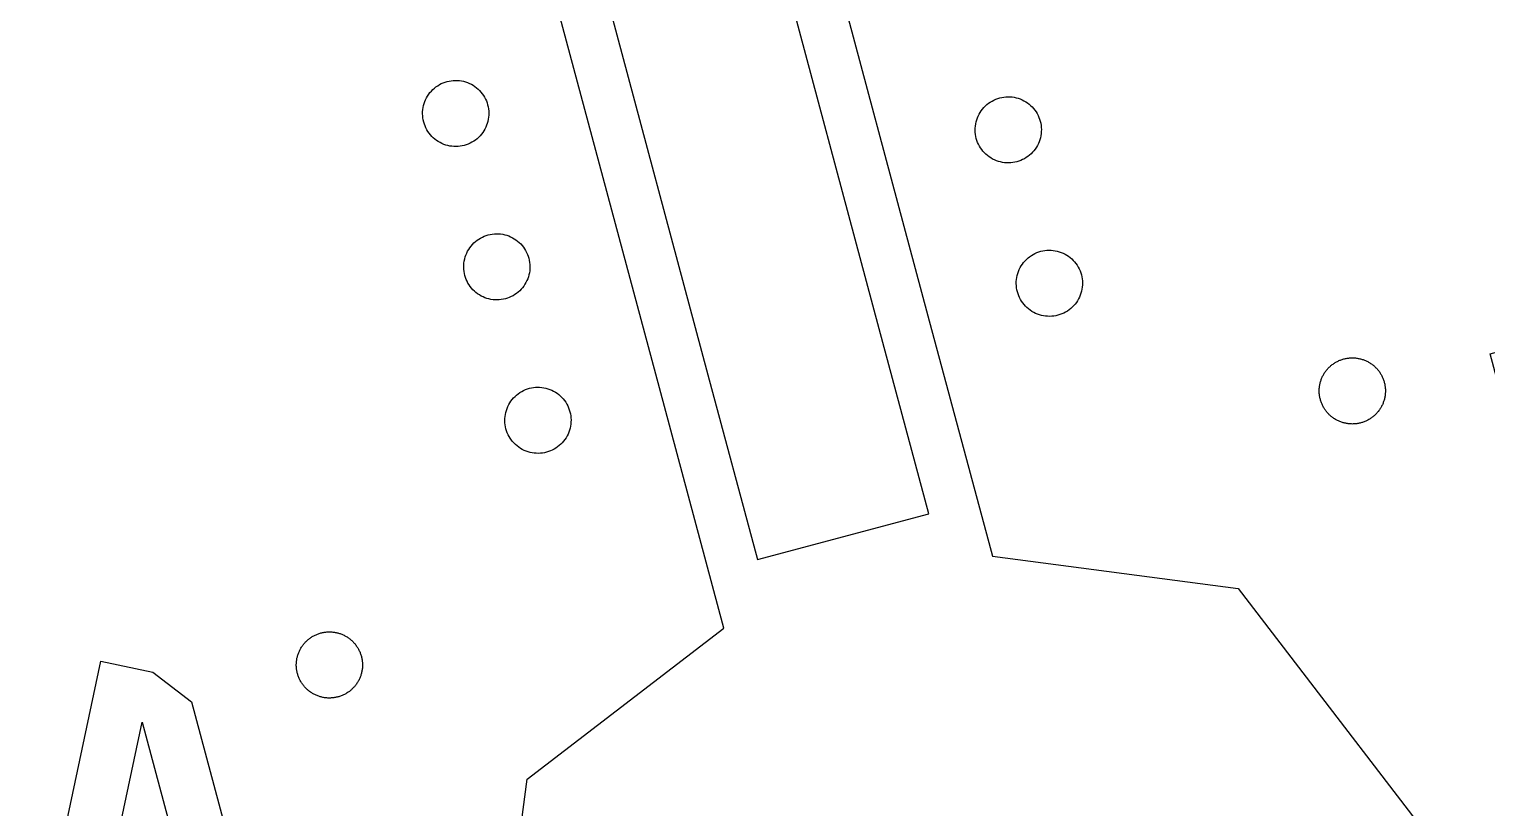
# Model space of a CAD drawing. Extents: x -16500 to 16500, y -16500 to 38576.
# Drawn here: x -478 to 5028, y -10717 to -7775 of the extents above; entities that cross this region are included whole.
import ezdxf

# ---------------------------------------------------------------- set-up
doc = ezdxf.new("R2010")
doc.units = 0
doc.header["$MEASUREMENT"] = 0
doc.layers.add('Top', color=1, linetype='Continuous')
doc.layers.add('Vias', color=60, linetype='Continuous')

msp = doc.modelspace()

# ---------------------------------------------------------------- linework, layer by layer
at = {"layer": 'Top', "linetype": 'Continuous'}
for points in [[(-996.153, -14839.727), (-50.907, -10392.695), (1169.063, -14945.686), (6460.405, -13527.876), (5291.342, -9164.874), (8626.703, -12500.234), (12500.234, -8626.703), (9290.552, -5417.022), (13700.786, -6354.446), (14839.726, -996.153), (10392.694, -50.907), (14945.686, 1169.063), (13527.876, 6460.405), (9164.874, 5291.342), (12500.234, 8626.703), (8626.703, 12500.234), (5417.018, 9290.548), (6354.411, 13700.848), (996.107, 14839.735), (50.906, 10392.699), (-1169.063, 14945.686)], [(-1150.2, -14602.515), (-206.489, -10162.703), (-10.859, -10204.285), (135.705, -10316.4), (1310.485, -14700.737), (6215.456, -13386.454), (5040.676, -9002.117), (5233.862, -8950.353), (5417.145, -9007.834), (8626.703, -12217.392), (12217.391, -8626.703), (9007.833, -5417.146), (9106.927, -5173.523), (13546.739, -6117.234), (14602.514, -1150.2), (10162.702, -206.489), (10204.285, -10.86), (10316.4, 135.705), (14700.737, 1310.485)]]:
    msp.add_lwpolyline(points, dxfattribs=at)
at = {"layer": 'Top'}
for points in [[(2524.658, -7393.705), (2916.976, -8857.855), (3160.385, -9766.272), (4088.829, -9888.504), (5004.839, -11082.272)], [(2086.279, -9080.44), (2273.406, -9778.804), (2920.576, -9605.395), (2733.45, -8907.031), (2341.132, -7442.881)], [(1693.962, -7616.29), (2086.28, -9080.439)], [(1206.819, -12099.948), (1403.223, -10608.11), (2146.163, -10038.032), (1902.754, -9129.615), (1510.436, -7665.465)]]:
    msp.add_lwpolyline(points, dxfattribs=at)
at = {"layer": 'Vias'}
for points in [[(1134.665, -8218.436), (1126.814, -8218.272), (1118.989, -8217.615), (1111.221, -8216.467), (1103.539, -8214.835), (1095.976, -8212.723), (1088.56, -8210.141), (1081.321, -8207.098), (1074.287, -8203.606), (1067.487, -8199.68), (1060.946, -8195.334), (1054.691, -8190.586), (1048.747, -8185.455), (1043.136, -8179.961), (1037.882, -8174.125), (1033.004, -8167.971), (1028.522, -8161.523), (1024.454, -8154.806), (1020.816, -8147.847), (1017.622, -8140.673), (1014.885, -8133.313), (1012.615, -8125.795), (1010.822, -8118.15), (1009.513, -8110.407), (1008.692, -8102.598), (1008.363, -8094.752), (1008.527, -8086.901), (1009.185, -8079.076), (1010.332, -8071.307), (1011.964, -8063.626), (1014.076, -8056.063), (1016.659, -8048.647), (1019.702, -8041.408), (1023.193, -8034.374), (1027.12, -8027.574), (1031.465, -8021.033), (1036.213, -8014.778), (1041.344, -8008.834), (1046.838, -8003.223), (1052.674, -7997.969), (1058.828, -7993.091), (1065.276, -7988.609), (1071.993, -7984.541), (1078.952, -7980.903), (1086.126, -7977.709), (1093.486, -7974.972), (1101.004, -7972.702), (1108.649, -7970.909), (1116.392, -7969.6), (1124.201, -7968.779), (1132.047, -7968.45), (1139.898, -7968.614), (1147.723, -7969.271), (1155.492, -7970.419), (1163.173, -7972.051), (1170.736, -7974.163), (1178.152, -7976.745), (1185.391, -7979.789), (1192.425, -7983.28), (1199.226, -7987.206), (1205.766, -7991.552), (1212.021, -7996.3), (1217.966, -8001.431), (1223.576, -8006.925), (1228.831, -8012.761), (1233.708, -8018.915), (1238.19, -8025.363), (1242.258, -8032.08), (1245.896, -8039.039), (1249.09, -8046.213), (1251.827, -8053.573), (1254.097, -8061.091), (1255.89, -8068.736), (1257.2, -8076.479), (1258.02, -8084.288), (1258.349, -8092.134), (1258.185, -8099.985), (1257.528, -8107.81), (1256.381, -8115.579), (1254.748, -8123.26), (1252.636, -8130.823), (1250.054, -8138.239), (1247.011, -8145.478), (1243.519, -8152.512), (1239.593, -8159.313), (1235.247, -8165.853), (1230.499, -8172.108), (1225.368, -8178.053), (1219.874, -8183.663), (1214.038, -8188.918), (1207.884, -8193.795), (1201.436, -8198.277), (1194.719, -8202.345), (1187.76, -8205.983), (1180.586, -8209.177), (1173.226, -8211.914), (1165.709, -8214.184), (1158.063, -8215.977), (1150.321, -8217.287), (1142.511, -8218.107)], [(3221.809, -8280.354), (3213.958, -8280.19), (3206.133, -8279.533), (3198.364, -8278.385), (3190.683, -8276.753), (3183.12, -8274.641), (3175.704, -8272.059), (3168.465, -8269.015), (3161.431, -8265.524), (3154.63, -8261.598), (3148.09, -8257.252), (3141.835, -8252.504), (3135.89, -8247.373), (3130.28, -8241.879), (3125.025, -8236.043), (3120.148, -8229.889), (3115.666, -8223.441), (3111.598, -8216.724), (3107.96, -8209.765), (3104.766, -8202.591), (3102.029, -8195.231), (3099.759, -8187.713), (3097.966, -8180.068), (3096.656, -8172.325), (3095.836, -8164.516), (3095.507, -8156.67), (3095.671, -8148.819), (3096.328, -8140.994), (3097.475, -8133.225), (3099.108, -8125.544), (3101.22, -8117.981), (3103.802, -8110.565), (3106.845, -8103.326), (3110.337, -8096.292), (3114.263, -8089.491), (3118.609, -8082.951), (3123.357, -8076.696), (3128.488, -8070.751), (3133.982, -8065.141), (3139.818, -8059.886), (3145.972, -8055.009), (3152.42, -8050.527), (3159.137, -8046.459), (3166.096, -8042.821), (3173.27, -8039.627), (3180.63, -8036.89), (3188.147, -8034.62), (3195.793, -8032.827), (3203.535, -8031.517), (3211.345, -8030.697), (3219.191, -8030.368), (3227.042, -8030.532), (3234.867, -8031.189), (3242.635, -8032.337), (3250.317, -8033.969), (3257.88, -8036.081), (3265.296, -8038.663), (3272.535, -8041.706), (3279.569, -8045.198), (3286.369, -8049.124), (3292.91, -8053.47), (3299.165, -8058.218), (3305.109, -8063.349), (3310.72, -8068.843), (3315.974, -8074.679), (3320.852, -8080.833), (3325.334, -8087.281), (3329.402, -8093.998), (3333.04, -8100.957), (3336.234, -8108.131), (3338.971, -8115.491), (3341.241, -8123.009), (3343.034, -8130.654), (3344.343, -8138.397), (3345.164, -8146.206), (3345.493, -8154.052), (3345.329, -8161.903), (3344.671, -8169.728), (3343.524, -8177.497), (3341.892, -8185.178), (3339.78, -8192.741), (3337.197, -8200.157), (3334.154, -8207.396), (3330.663, -8214.43), (3326.736, -8221.23), (3322.391, -8227.771), (3317.643, -8234.026), (3312.512, -8239.97), (3307.018, -8245.581), (3301.182, -8250.835), (3295.028, -8255.713), (3288.58, -8260.195), (3281.863, -8264.263), (3274.904, -8267.901), (3267.73, -8271.095), (3260.37, -8273.832), (3252.852, -8276.102), (3245.207, -8277.895), (3237.464, -8279.204), (3229.655, -8280.025)], [(1289.957, -8797.992), (1282.106, -8797.828), (1274.281, -8797.171), (1266.513, -8796.023), (1258.831, -8794.391), (1251.268, -8792.279), (1243.852, -8789.697), (1236.613, -8786.654), (1229.579, -8783.162), (1222.779, -8779.236), (1216.238, -8774.89), (1209.983, -8770.142), (1204.039, -8765.011), (1198.428, -8759.517), (1193.174, -8753.681), (1188.296, -8747.527), (1183.814, -8741.079), (1179.746, -8734.362), (1176.108, -8727.403), (1172.914, -8720.229), (1170.177, -8712.869), (1167.907, -8705.351), (1166.114, -8697.706), (1164.805, -8689.963), (1163.984, -8682.154), (1163.655, -8674.308), (1163.819, -8666.457), (1164.477, -8658.632), (1165.624, -8650.863), (1167.256, -8643.182), (1169.368, -8635.619), (1171.951, -8628.203), (1174.994, -8620.964), (1178.485, -8613.93), (1182.412, -8607.13), (1186.757, -8600.589), (1191.505, -8594.334), (1196.636, -8588.39), (1202.13, -8582.779), (1207.966, -8577.525), (1214.12, -8572.647), (1220.568, -8568.165), (1227.285, -8564.097), (1234.244, -8560.459), (1241.418, -8557.265), (1248.778, -8554.528), (1256.296, -8552.258), (1263.941, -8550.465), (1271.684, -8549.156), (1279.493, -8548.335), (1287.339, -8548.006), (1295.19, -8548.17), (1303.015, -8548.827), (1310.784, -8549.975), (1318.465, -8551.607), (1326.028, -8553.719), (1333.444, -8556.301), (1340.683, -8559.345), (1347.717, -8562.836), (1354.518, -8566.762), (1361.058, -8571.108), (1367.313, -8575.856), (1373.258, -8580.987), (1378.868, -8586.481), (1384.123, -8592.317), (1389, -8598.471), (1393.482, -8604.919), (1397.55, -8611.636), (1401.188, -8618.595), (1404.382, -8625.769), (1407.119, -8633.129), (1409.389, -8640.647), (1411.182, -8648.292), (1412.492, -8656.035), (1413.312, -8663.844), (1413.641, -8671.69), (1413.477, -8679.541), (1412.82, -8687.366), (1411.673, -8695.135), (1410.04, -8702.816), (1407.928, -8710.379), (1405.346, -8717.795), (1402.303, -8725.034), (1398.811, -8732.068), (1394.885, -8738.869), (1390.539, -8745.409), (1385.791, -8751.664), (1380.66, -8757.609), (1375.166, -8763.219), (1369.33, -8768.474), (1363.176, -8773.351), (1356.728, -8777.833), (1350.011, -8781.901), (1343.052, -8785.539), (1335.878, -8788.733), (1328.518, -8791.47), (1321.001, -8793.74), (1313.355, -8795.533), (1305.613, -8796.843), (1297.803, -8797.663)], [(3377.1, -8859.909), (3369.249, -8859.745), (3361.424, -8859.088), (3353.655, -8857.94), (3345.974, -8856.308), (3338.411, -8854.196), (3330.995, -8851.614), (3323.756, -8848.57), (3316.722, -8845.079), (3309.921, -8841.153), (3303.381, -8836.807), (3297.126, -8832.059), (3291.181, -8826.928), (3285.571, -8821.434), (3280.316, -8815.598), (3275.439, -8809.444), (3270.957, -8802.996), (3266.889, -8796.279), (3263.251, -8789.32), (3260.057, -8782.146), (3257.32, -8774.786), (3255.05, -8767.268), (3253.257, -8759.623), (3251.947, -8751.88), (3251.127, -8744.071), (3250.798, -8736.225), (3250.962, -8728.374), (3251.619, -8720.549), (3252.766, -8712.78), (3254.399, -8705.099), (3256.511, -8697.536), (3259.093, -8690.12), (3262.136, -8682.881), (3265.628, -8675.847), (3269.554, -8669.046), (3273.9, -8662.506), (3278.648, -8656.251), (3283.779, -8650.306), (3289.273, -8644.696), (3295.109, -8639.441), (3301.263, -8634.564), (3307.711, -8630.082), (3314.428, -8626.014), (3321.387, -8622.376), (3328.561, -8619.182), (3335.921, -8616.445), (3343.438, -8614.175), (3351.084, -8612.382), (3358.826, -8611.072), (3366.636, -8610.252), (3374.482, -8609.923), (3382.333, -8610.087), (3390.158, -8610.744), (3397.926, -8611.892), (3405.608, -8613.524), (3413.171, -8615.636), (3420.587, -8618.218), (3427.826, -8621.261), (3434.86, -8624.753), (3441.66, -8628.679), (3448.201, -8633.025), (3454.456, -8637.773), (3460.4, -8642.904), (3466.011, -8648.398), (3471.265, -8654.234), (3476.143, -8660.388), (3480.625, -8666.836), (3484.693, -8673.553), (3488.331, -8680.512), (3491.525, -8687.686), (3494.262, -8695.046), (3496.532, -8702.564), (3498.325, -8710.209), (3499.634, -8717.952), (3500.455, -8725.761), (3500.784, -8733.607), (3500.62, -8741.458), (3499.962, -8749.283), (3498.815, -8757.052), (3497.183, -8764.733), (3495.071, -8772.296), (3492.488, -8779.712), (3489.445, -8786.951), (3485.954, -8793.985), (3482.027, -8800.785), (3477.682, -8807.326), (3472.934, -8813.581), (3467.803, -8819.525), (3462.309, -8825.136), (3456.473, -8830.39), (3450.319, -8835.268), (3443.871, -8839.75), (3437.154, -8843.818), (3430.195, -8847.456), (3423.021, -8850.65), (3415.661, -8853.387), (3408.143, -8855.657), (3400.498, -8857.45), (3392.755, -8858.759), (3384.946, -8859.58)], [(4520.579, -9266.619), (4517.36, -9266.591), (4514.144, -9266.481), (4510.931, -9266.288), (4507.724, -9266.012), (4504.525, -9265.653), (4501.336, -9265.213), (4498.16, -9264.69), (4494.999, -9264.086), (4491.854, -9263.4), (4488.728, -9262.634), (4485.622, -9261.788), (4482.54, -9260.862), (4479.482, -9259.857), (4476.451, -9258.773), (4473.449, -9257.612), (4470.478, -9256.374), (4467.54, -9255.059), (4464.636, -9253.67), (4461.77, -9252.206), (4458.942, -9250.669), (4456.154, -9249.06), (4453.409, -9247.379), (4450.708, -9245.628), (4448.053, -9243.809), (4445.446, -9241.921), (4442.888, -9239.967), (4440.381, -9237.948), (4437.927, -9235.865), (4435.528, -9233.719), (4433.185, -9231.513), (4430.899, -9229.247), (4428.672, -9226.922), (4426.506, -9224.541), (4424.402, -9222.106), (4422.361, -9219.616), (4420.386, -9217.075), (4418.476, -9214.484), (4416.633, -9211.845), (4414.86, -9209.159), (4413.155, -9206.429), (4411.522, -9203.655), (4409.961, -9200.84), (4408.473, -9197.986), (4407.058, -9195.095), (4405.719, -9192.168), (4404.455, -9189.208), (4403.268, -9186.216), (4402.159, -9183.194), (4401.127, -9180.145), (4400.175, -9177.071), (4399.302, -9173.973), (4398.509, -9170.853), (4397.796, -9167.714), (4397.165, -9164.558), (4396.615, -9161.386), (4396.147, -9158.202), (4395.761, -9155.006), (4395.458, -9151.802), (4395.237, -9148.591), (4395.099, -9145.375), (4395.044, -9142.157), (4395.071, -9138.938), (4395.182, -9135.721), (4395.375, -9132.508), (4395.651, -9129.301), (4396.009, -9126.103), (4396.45, -9122.914), (4396.973, -9119.738), (4397.577, -9116.577), (4398.262, -9113.432), (4399.029, -9110.305), (4399.875, -9107.2), (4400.801, -9104.117), (4401.806, -9101.06), (4402.89, -9098.029), (4404.051, -9095.027), (4405.289, -9092.056), (4406.603, -9089.117), (4407.993, -9086.214), (4409.457, -9083.347), (4410.994, -9080.519), (4412.603, -9077.732), (4414.284, -9074.987), (4416.034, -9072.286), (4417.854, -9069.631), (4419.742, -9067.023), (4421.696, -9064.465), (4423.715, -9061.959), (4425.798, -9059.505), (4427.943, -9057.106), (4430.15, -9054.762), (4432.416, -9052.476), (4434.74, -9050.25), (4437.121, -9048.084), (4439.557, -9045.98), (4442.046, -9043.939), (4444.587, -9041.963), (4447.178, -9040.053), (4449.818, -9038.211), (4452.503, -9036.437), (4455.234, -9034.733), (4458.008, -9033.1), (4460.822, -9031.539), (4463.676, -9030.05), (4466.568, -9028.636), (4469.495, -9027.297), (4472.455, -9026.033), (4475.447, -9024.846), (4478.468, -9023.736), (4481.517, -9022.705), (4484.592, -9021.753), (4487.69, -9020.88), (4490.81, -9020.087), (4493.949, -9019.374), (4497.105, -9018.743), (4500.276, -9018.193), (4503.461, -9017.725), (4506.656, -9017.339), (4509.861, -9017.036), (4513.072, -9016.815), (4516.288, -9016.677), (4519.506, -9016.621), (4522.725, -9016.649), (4525.942, -9016.76), (4529.155, -9016.953), (4532.361, -9017.229), (4535.56, -9017.587), (4538.749, -9018.028), (4541.925, -9018.55), (4545.086, -9019.155), (4548.231, -9019.84), (4551.357, -9020.606), (4554.463, -9021.453), (4557.546, -9022.379), (4560.603, -9023.384), (4563.634, -9024.467), (4566.636, -9025.629), (4569.607, -9026.867), (4572.545, -9028.181), (4575.449, -9029.571), (4578.316, -9031.034), (4581.144, -9032.571), (4583.931, -9034.181), (4586.676, -9035.861), (4589.377, -9037.612), (4592.032, -9039.432), (4594.64, -9041.319), (4597.197, -9043.273), (4599.704, -9045.292), (4602.158, -9047.375), (4604.557, -9049.521), (4606.901, -9051.728), (4609.186, -9053.994), (4611.413, -9056.318), (4613.579, -9058.699), (4615.683, -9061.135), (4617.724, -9063.624), (4619.7, -9066.165), (4621.609, -9068.756), (4623.452, -9071.395), (4625.226, -9074.081), (4626.93, -9076.812), (4628.563, -9079.585), (4630.124, -9082.4), (4631.613, -9085.254), (4633.027, -9088.146), (4634.366, -9091.072), (4635.63, -9094.033), (4636.817, -9097.025), (4637.926, -9100.046), (4638.958, -9103.095), (4639.91, -9106.17), (4640.783, -9109.268), (4641.576, -9112.387), (4642.289, -9115.526), (4642.92, -9118.683), (4643.47, -9121.854), (4643.938, -9125.039), (4644.324, -9128.234), (4644.627, -9131.439), (4644.848, -9134.65), (4644.986, -9137.866), (4645.041, -9141.084), (4645.014, -9144.302), (4644.903, -9147.519), (4644.71, -9150.732), (4644.434, -9153.939), (4644.076, -9157.138), (4643.635, -9160.326), (4643.112, -9163.502), (4642.508, -9166.664), (4641.823, -9169.809), (4641.057, -9172.935), (4640.21, -9176.041), (4639.284, -9179.123), (4638.279, -9182.181), (4637.195, -9185.212), (4636.034, -9188.214), (4634.796, -9191.185), (4633.482, -9194.123), (4632.092, -9197.027), (4630.629, -9199.893), (4629.091, -9202.721), (4627.482, -9205.509), (4625.801, -9208.254), (4624.051, -9210.955), (4622.231, -9213.61), (4620.344, -9216.217), (4618.39, -9218.775), (4616.37, -9221.282), (4614.287, -9223.736), (4612.142, -9226.135), (4609.935, -9228.478), (4607.669, -9230.764), (4605.345, -9232.991), (4602.964, -9235.157), (4600.528, -9237.261), (4598.039, -9239.301), (4595.498, -9241.277), (4592.907, -9243.187), (4590.267, -9245.029), (4587.582, -9246.803), (4584.851, -9248.507), (4582.077, -9250.141), (4579.263, -9251.702), (4576.409, -9253.19), (4573.517, -9254.605), (4570.59, -9255.944), (4567.63, -9257.208), (4564.638, -9258.395), (4561.617, -9259.504), (4558.568, -9260.535), (4555.493, -9261.488), (4552.395, -9262.361), (4549.275, -9263.154), (4546.136, -9263.866), (4542.98, -9264.498), (4539.809, -9265.048), (4536.624, -9265.516), (4533.429, -9265.901), (4530.224, -9266.205), (4527.013, -9266.426), (4523.797, -9266.564)], [(1445.248, -9377.547), (1437.397, -9377.383), (1429.572, -9376.726), (1421.804, -9375.578), (1414.122, -9373.946), (1406.559, -9371.834), (1399.143, -9369.252), (1391.904, -9366.209), (1384.87, -9362.717), (1378.07, -9358.791), (1371.529, -9354.445), (1365.274, -9349.697), (1359.33, -9344.566), (1353.719, -9339.072), (1348.465, -9333.236), (1343.587, -9327.082), (1339.105, -9320.634), (1335.037, -9313.917), (1331.399, -9306.958), (1328.205, -9299.784), (1325.468, -9292.424), (1323.198, -9284.906), (1321.405, -9277.261), (1320.096, -9269.518), (1319.275, -9261.709), (1318.946, -9253.863), (1319.11, -9246.012), (1319.768, -9238.187), (1320.915, -9230.418), (1322.547, -9222.737), (1324.659, -9215.174), (1327.242, -9207.758), (1330.285, -9200.519), (1333.776, -9193.485), (1337.703, -9186.685), (1342.048, -9180.144), (1346.796, -9173.889), (1351.927, -9167.945), (1357.421, -9162.334), (1363.257, -9157.08), (1369.411, -9152.202), (1375.859, -9147.72), (1382.576, -9143.652), (1389.535, -9140.014), (1396.709, -9136.82), (1404.069, -9134.083), (1411.587, -9131.813), (1419.232, -9130.02), (1426.975, -9128.711), (1434.784, -9127.89), (1442.63, -9127.561), (1450.481, -9127.725), (1458.306, -9128.382), (1466.075, -9129.53), (1473.756, -9131.162), (1481.319, -9133.274), (1488.735, -9135.856), (1495.974, -9138.9), (1503.008, -9142.391), (1509.809, -9146.317), (1516.349, -9150.663), (1522.604, -9155.411), (1528.549, -9160.542), (1534.159, -9166.036), (1539.414, -9171.872), (1544.291, -9178.026), (1548.773, -9184.474), (1552.841, -9191.191), (1556.479, -9198.15), (1559.673, -9205.324), (1562.41, -9212.684), (1564.68, -9220.202), (1566.473, -9227.847), (1567.783, -9235.59), (1568.603, -9243.399), (1568.932, -9251.245), (1568.768, -9259.096), (1568.111, -9266.921), (1566.964, -9274.69), (1565.331, -9282.371), (1563.219, -9289.934), (1560.637, -9297.35), (1557.594, -9304.589), (1554.102, -9311.623), (1550.176, -9318.424), (1545.83, -9324.964), (1541.082, -9331.219), (1535.951, -9337.164), (1530.457, -9342.774), (1524.621, -9348.029), (1518.467, -9352.906), (1512.019, -9357.388), (1505.302, -9361.456), (1498.343, -9365.094), (1491.169, -9368.288), (1483.809, -9371.025), (1476.292, -9373.295), (1468.646, -9375.088), (1460.904, -9376.398), (1453.094, -9377.218)], [(656.876, -10301.895), (653.657, -10301.868), (650.44, -10301.757), (647.227, -10301.564), (644.02, -10301.288), (640.822, -10300.93), (637.633, -10300.489), (634.457, -10299.966), (631.296, -10299.362), (628.151, -10298.677), (625.024, -10297.91), (621.919, -10297.064), (618.836, -10296.138), (615.779, -10295.133), (612.748, -10294.049), (609.746, -10292.888), (606.775, -10291.65), (603.836, -10290.336), (600.933, -10288.946), (598.066, -10287.482), (595.238, -10285.945), (592.451, -10284.336), (589.706, -10282.655), (587.005, -10280.905), (584.35, -10279.085), (581.742, -10277.197), (579.184, -10275.243), (576.678, -10273.224), (574.224, -10271.141), (571.825, -10268.996), (569.481, -10266.789), (567.195, -10264.523), (564.969, -10262.199), (562.803, -10259.818), (560.699, -10257.382), (558.658, -10254.893), (556.682, -10252.352), (554.772, -10249.761), (552.93, -10247.121), (551.156, -10244.436), (549.452, -10241.705), (547.819, -10238.931), (546.258, -10236.117), (544.769, -10233.263), (543.355, -10230.371), (542.016, -10227.444), (540.752, -10224.484), (539.565, -10221.492), (538.455, -10218.471), (537.424, -10215.422), (536.472, -10212.347), (535.599, -10209.249), (534.806, -10206.129), (534.093, -10202.99), (533.462, -10199.834), (532.912, -10196.663), (532.444, -10193.478), (532.058, -10190.283), (531.755, -10187.078), (531.534, -10183.867), (531.396, -10180.651), (531.34, -10177.433), (531.368, -10174.214), (531.479, -10170.997), (531.672, -10167.784), (531.948, -10164.578), (532.306, -10161.379), (532.747, -10158.19), (533.269, -10155.014), (533.874, -10151.853), (534.559, -10148.708), (535.325, -10145.582), (536.172, -10142.476), (537.098, -10139.393), (538.103, -10136.336), (539.186, -10133.305), (540.348, -10130.303), (541.586, -10127.332), (542.9, -10124.394), (544.29, -10121.49), (545.753, -10118.623), (547.29, -10115.795), (548.9, -10113.008), (550.58, -10110.263), (552.331, -10107.562), (554.151, -10104.907), (556.038, -10102.299), (557.992, -10099.742), (560.011, -10097.235), (562.094, -10094.781), (564.24, -10092.382), (566.447, -10090.038), (568.713, -10087.753), (571.037, -10085.526), (573.418, -10083.36), (575.854, -10081.256), (578.343, -10079.215), (580.884, -10077.239), (583.475, -10075.33), (586.114, -10073.487), (588.8, -10071.713), (591.531, -10070.009), (594.304, -10068.376), (597.119, -10066.815), (599.973, -10065.326), (602.865, -10063.912), (605.791, -10062.573), (608.752, -10061.309), (611.744, -10060.122), (614.765, -10059.013), (617.814, -10057.981), (620.889, -10057.029), (623.987, -10056.156), (627.106, -10055.363), (630.245, -10054.65), (633.402, -10054.019), (636.573, -10053.469), (639.758, -10053.001), (642.953, -10052.615), (646.158, -10052.312), (649.369, -10052.091), (652.585, -10051.953), (655.803, -10051.898), (659.021, -10051.925), (662.238, -10052.036), (665.451, -10052.229), (668.658, -10052.505), (671.857, -10052.863), (675.045, -10053.304), (678.221, -10053.827), (681.383, -10054.431), (684.528, -10055.116), (687.654, -10055.882), (690.76, -10056.729), (693.842, -10057.655), (696.9, -10058.66), (699.931, -10059.744), (702.933, -10060.905), (705.904, -10062.143), (708.842, -10063.457), (711.746, -10064.847), (714.612, -10066.31), (717.44, -10067.848), (720.228, -10069.457), (722.973, -10071.138), (725.674, -10072.888), (728.329, -10074.708), (730.936, -10076.595), (733.494, -10078.549), (736.001, -10080.569), (738.455, -10082.652), (740.854, -10084.797), (743.197, -10087.004), (745.483, -10089.27), (747.71, -10091.594), (749.876, -10093.975), (751.98, -10096.411), (754.02, -10098.9), (755.996, -10101.441), (757.906, -10104.032), (759.748, -10106.672), (761.522, -10109.357), (763.226, -10112.088), (764.86, -10114.862), (766.421, -10117.676), (767.909, -10120.53), (769.324, -10123.422), (770.663, -10126.349), (771.927, -10129.309), (773.114, -10132.301), (774.223, -10135.322), (775.254, -10138.371), (776.207, -10141.446), (777.08, -10144.544), (777.873, -10147.664), (778.585, -10150.803), (779.217, -10153.959), (779.767, -10157.13), (780.235, -10160.315), (780.62, -10163.51), (780.924, -10166.715), (781.145, -10169.926), (781.283, -10173.142), (781.338, -10176.36), (781.31, -10179.579), (781.2, -10182.795), (781.007, -10186.008), (780.731, -10189.215), (780.372, -10192.414), (779.932, -10195.603), (779.409, -10198.779), (778.805, -10201.94), (778.119, -10205.085), (777.353, -10208.211), (776.507, -10211.317), (775.581, -10214.399), (774.576, -10217.457), (773.492, -10220.488), (772.331, -10223.49), (771.093, -10226.461), (769.778, -10229.399), (768.389, -10232.303), (766.925, -10235.169), (765.388, -10237.997), (763.779, -10240.785), (762.098, -10243.53), (760.347, -10246.231), (758.528, -10248.886), (756.64, -10251.493), (754.686, -10254.051), (752.667, -10256.558), (750.584, -10259.012), (748.438, -10261.411), (746.232, -10263.754), (743.966, -10266.04), (741.641, -10268.267), (739.26, -10270.433), (736.825, -10272.537), (734.335, -10274.578), (731.794, -10276.553), (729.203, -10278.463), (726.564, -10280.306), (723.878, -10282.079), (721.148, -10283.784), (718.374, -10285.417), (715.559, -10286.978), (712.705, -10288.466), (709.814, -10289.881), (706.887, -10291.22), (703.927, -10292.484), (700.935, -10293.671), (697.913, -10294.78), (694.864, -10295.812), (691.79, -10296.764), (688.692, -10297.637), (685.572, -10298.43), (682.433, -10299.143), (679.277, -10299.774), (676.105, -10300.324), (672.921, -10300.792), (669.725, -10301.178), (666.521, -10301.481), (663.31, -10301.702), (660.094, -10301.84)]]:
    msp.add_lwpolyline(points, close=True, dxfattribs=at)

doc.saveas('drawing.dxf')
